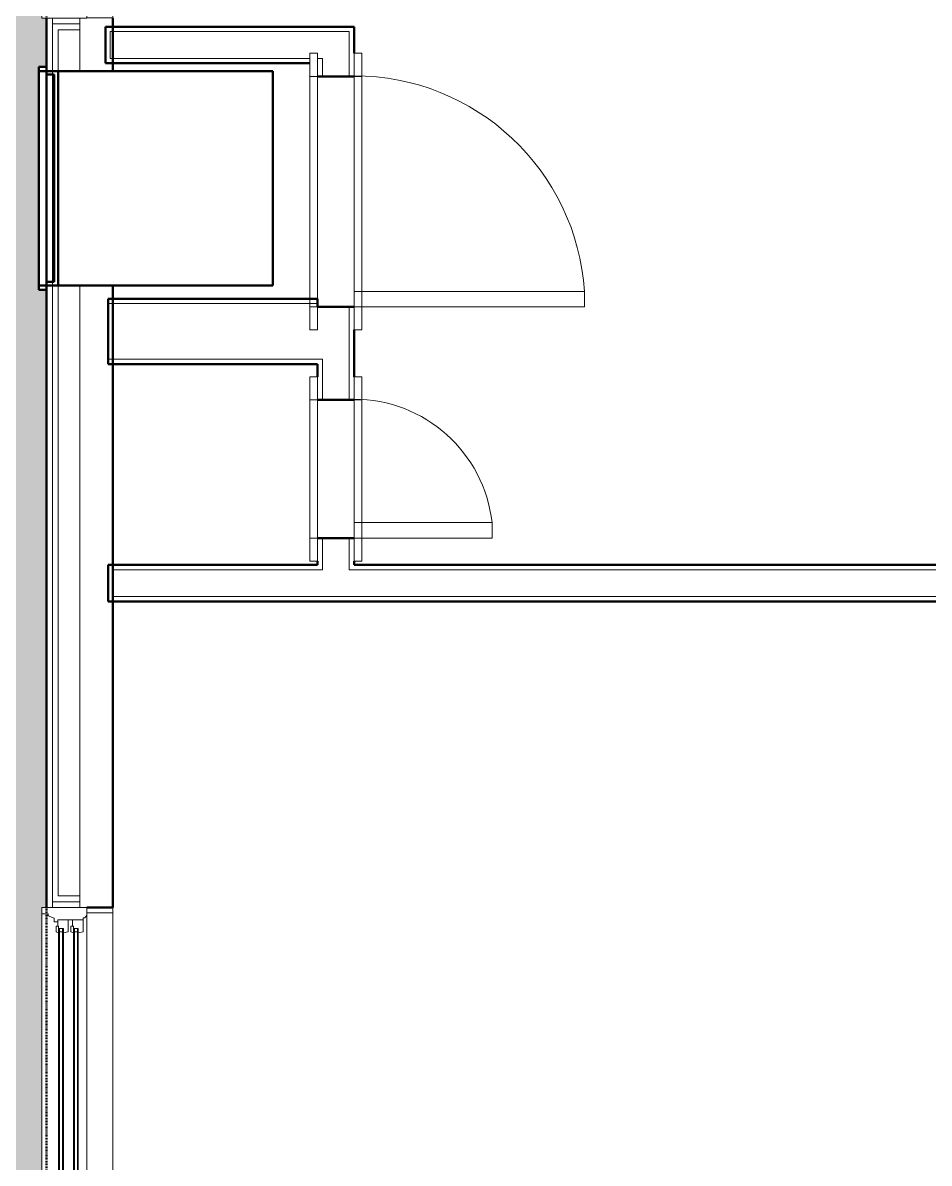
# Model space of a CAD drawing. Header units: inches. Extents: x -4218 to -1830, y 9767 to 12426.
# Drawn here: x -3834.9 to -3716.9, y 10631.9 to 10780.4 of the extents above; entities that cross this region are included whole.
import ezdxf

# ---------------------------------------------------------------- set-up
doc = ezdxf.new("R2010")
doc.units = ezdxf.units.IN
doc.header["$MEASUREMENT"] = 0
doc.linetypes.add('Dash 1_16_', pattern=[0.125, 0.0625, -0.0625])
for name, color, linetype, lineweight in [('0-1', 7, 'Continuous', 5), ('0-2', 10, 'Continuous', 9), ('A-CLNG-PATT-1', 71, 'Continuous', 13), ('A-DOOR-1', 10, 'Continuous', 9), ('A-DOOR-2', 50, 'Continuous', 20), ('A-DOOR-FRAM-1', 10, 'Continuous', 9), ('A-DOOR-FRAM-2', 252, 'Continuous', 9), ('A-GENM', 5, 'Continuous', 9), ('A-GENM-6', 5, 'Continuous', 50), ('A-GLAZ-1', 151, 'Continuous', 9), ('A-GLAZ-2', 151, 'Continuous', 20), ('A-WALL-1', 7, 'Continuous', 50), ('A-WALL-2', 250, 'Continuous', 13), ('A-WALL-3', 10, 'Continuous', 9), ('A-WALL-4', 252, 'Continuous', 9), ('A-WALL-7', 113, 'Continuous', 9), ('A-WALL-8', 113, 'Continuous', 50), ('C-PROP-LINE-1', 91, 'Dash 1_16_', 50), ('I-WALL-1', 7, 'Continuous', 50)]:
    doc.layers.add(name, color=color, linetype=linetype, lineweight=lineweight)

# ---------------------------------------------------------------- blocks, each defined once
blk = doc.blocks.new('SWING - SINGLE - FLUSH - 30_ x 80_ - MAGIC PAK DOOR - ACOUSTICAL SEAL-V7-BACKGROUND - RCP - 1ST FLOOR')
at = {"layer": 'A-DOOR-1'}
blk.add_arc((15, 2.37), 30.07, 93.8141, 180, dxfattribs=at)
at = {"layer": 'A-DOOR-2'}
for p, q in [((13, 2.37), (13, 32.37)), ((15, 32.37), (13, 32.37)), ((15, 2.37), (15, 32.37)), ((15, 2.37), (13, 2.37))]:
    blk.add_line(p, q, dxfattribs=at)
at = {"layer": 'A-DOOR-FRAM-1'}
for p, q in [((-15, 3.37), (-18, 3.37)), ((-18, 2.37), (-18, 3.37)), ((15, 3.37), (-15, 3.37)), ((-15, 2.37), (-15, 3.37)), ((18, 3.37), (15, 3.37)), ((15, 2.37), (15, 3.37)), ((18, 2.37), (18, 3.37)), ((-18, 2.37), (-15, 2.37)), ((-15, 2.37), (15, 2.37)), ((15, 2.37), (18, 2.37)), ((-15, -2.38), (-18, -2.38)), ((-18, -2.38), (-18, -3.38)), ((13.95, -2.38), (-15, -2.38)), ((-15, -2.38), (-15, -3.38)), ((18, -2.38), (15, -2.38)), ((15, -2.38), (15, -3.38)), ((18, -2.38), (18, -3.38)), ((-18, -3.38), (-15, -3.38)), ((-15, -3.38), (13.95, -3.38)), ((15, -3.38), (18, -3.38))]:
    blk.add_line(p, q, dxfattribs=at)
at = {"layer": 'A-DOOR-FRAM-2'}
for p, q in [((15, -2.38), (13.95, -2.38)), ((13.95, -3.38), (14.98, -3.38))]:
    blk.add_line(p, q, dxfattribs=at)
blk = doc.blocks.new('SWING - SINGLE - FLUSH - 1-6 X 6-8 PASSAGE-3199417-BACKGROUND - RCP - 1ST FLOOR')
at = {"layer": 'A-DOOR-1'}
blk.add_arc((9, 2.37), 18.07, 96.3558, 180, dxfattribs=at)
at = {"layer": 'A-DOOR-2'}
for p, q in [((7, 2.37), (7, 20.33)), ((9, 20.33), (7, 20.33)), ((9, 2.37), (9, 20.33)), ((9, 2.37), (7, 2.37))]:
    blk.add_line(p, q, dxfattribs=at)
at = {"layer": 'A-DOOR-FRAM-1'}
for p, q in [((-9, 3.37), (-12, 3.37)), ((-12, 2.37), (-12, 3.37)), ((9, 3.37), (-9, 3.37)), ((-9, 2.37), (-9, 3.37)), ((12, 3.37), (9, 3.37)), ((9, 2.37), (9, 3.37)), ((12, 2.37), (12, 3.37)), ((-12, 2.37), (-9, 2.37)), ((-9, 2.37), (9, 2.37)), ((9, 2.37), (12, 2.37)), ((-9, -2.38), (-12, -2.38)), ((-12, -2.38), (-12, -3.38)), ((9, -2.38), (-9, -2.38)), ((-9, -2.38), (-9, -3.38)), ((12, -2.38), (9, -2.38)), ((9, -2.38), (9, -3.38)), ((12, -2.38), (12, -3.38)), ((-12, -3.38), (-9, -3.38)), ((-9, -3.38), (9, -3.38)), ((9, -3.38), (12, -3.38))]:
    blk.add_line(p, q, dxfattribs=at)
blk = doc.blocks.new('CTR - 1st Phase - Unit Layouts_rvt-1-BACKGROUND - RCP - 1ST FLOOR')
at = {"layer": 'A-WALL-1'}
for p, q in [((-3824.17, 10779.22), (-3824.17, 10779.85)), ((-3824.17, 10779.85), (-3791.8, 10779.85)), ((-3791.8, 10779.85), (-3791.8, 10779.22)), ((-3824.17, 10775.72), (-3824.17, 10779.22)), ((-3791.8, 10779.22), (-3791.8, 10776.4)), ((-3824.17, 10775.1), (-3824.17, 10775.72)), ((-3797.55, 10775.1), (-3824.17, 10775.1)), ((-3791.8, 10773.4), (-3796.55, 10773.4)), ((-3796.55, 10743.4), (-3791.8, 10743.4)), ((-3791.8, 10740.4), (-3791.8, 10734.3)), ((-3796.55, 10734.3), (-3796.55, 10735.95)), ((-3791.8, 10731.3), (-3796.55, 10731.3)), ((-3796.55, 10713.3), (-3791.8, 10713.3)), ((-3823.82, 10709.17), (-3823.82, 10709.8)), ((-3823.82, 10709.8), (-3796.55, 10709.8)), ((-3796.55, 10709.8), (-3796.55, 10710.3)), ((-3791.8, 10710.3), (-3791.8, 10709.8)), ((-3791.8, 10709.8), (-3685.5, 10709.8)), ((-3823.82, 10705.67), (-3823.82, 10709.17)), ((-3823.82, 10705.05), (-3823.82, 10705.67)), ((-3685.5, 10705.05), (-3823.82, 10705.05))]:
    blk.add_line(p, q, dxfattribs=at)
at = {"layer": 'A-WALL-2'}
for p, q in [((-3823.55, 10775.72), (-3823.55, 10779.22)), ((-3823.55, 10779.22), (-3792.42, 10779.22)), ((-3792.42, 10775.72), (-3792.42, 10779.22)), ((-3823.55, 10775.72), (-3797.55, 10775.72)), ((-3796.55, 10775.72), (-3795.92, 10775.72)), ((-3795.92, 10775.1), (-3795.92, 10775.72)), ((-3792.42, 10775.1), (-3792.42, 10775.72)), ((-3795.92, 10775.1), (-3795.92, 10773.4)), ((-3792.42, 10775.1), (-3792.42, 10773.4)), ((-3796.55, 10743.83), (-3823.82, 10743.83)), ((-3792.42, 10743.4), (-3792.42, 10731.3)), ((-3796.55, 10736.58), (-3823.82, 10736.58)), ((-3796.55, 10736.58), (-3795.92, 10736.58)), ((-3795.92, 10736.58), (-3795.92, 10731.3)), ((-3795.92, 10713.3), (-3795.92, 10709.8)), ((-3792.42, 10713.3), (-3792.42, 10709.8)), ((-3795.92, 10709.17), (-3795.92, 10709.8)), ((-3792.42, 10709.17), (-3792.42, 10709.8)), ((-3823.2, 10705.67), (-3823.2, 10709.17)), ((-3823.2, 10709.17), (-3795.92, 10709.17)), ((-3792.42, 10709.17), (-3682.5, 10709.17)), ((-3823.2, 10705.67), (-3682.5, 10705.67))]:
    blk.add_line(p, q, dxfattribs=at)
at = {"layer": 'A-WALL-3'}
for p, q in [((-3796.55, 10773.4), (-3796.55, 10744.45)), ((-3791.8, 10743.4), (-3791.8, 10773.4)), ((-3796.55, 10731.3), (-3796.55, 10713.3)), ((-3791.8, 10713.3), (-3791.8, 10731.3))]:
    blk.add_line(p, q, dxfattribs=at)
at = {"layer": 'A-WALL-4'}
for p, q in [((-3796.55, 10773.4), (-3791.8, 10773.4)), ((-3796.55, 10744.45), (-3796.55, 10743.4)), ((-3796.55, 10743.4), (-3791.8, 10743.4)), ((-3796.55, 10731.3), (-3791.8, 10731.3)), ((-3796.55, 10713.3), (-3791.8, 10713.3))]:
    blk.add_line(p, q, dxfattribs=at)
at = {"layer": 'I-WALL-1'}
for p, q in [((-3823.82, 10744.45), (-3796.55, 10744.45)), ((-3823.82, 10735.95), (-3823.82, 10744.45)), ((-3796.55, 10744.45), (-3796.55, 10743.4)), ((-3796.55, 10735.95), (-3823.82, 10735.95))]:
    blk.add_line(p, q, dxfattribs=at)
at = {"layer": '0-2', "rotation": 269.9999999999861}
for name, p in [('SWING - SINGLE - FLUSH - 30_ x 80_ - MAGIC PAK DOOR - ACOUSTICAL SEAL-V7-BACKGROUND - RCP - 1ST FLOOR', (-3794.17, 10758.4)), ('SWING - SINGLE - FLUSH - 1-6 X 6-8 PASSAGE-3199417-BACKGROUND - RCP - 1ST FLOOR', (-3794.17, 10722.3))]:
    blk.add_blockref(name, p, dxfattribs=at)
blk = doc.blocks.new('Window-Double_Hung-Andersen-400_Series-Tilt_Wash - DOUBLE HUNG - COTTAGE - 1ST FLOOR-V133-BACKGROUND - RCP - 1ST FLOOR')
at = {"layer": 'A-GLAZ-1'}
for p, q in [((-16.29, 2.62), (-15.7, 2.62)), ((-16.29, 2.25), (-15.7, 2.25)), ((-15.82, 2.62), (-15.82, 2.25)), ((-15.7, 2.75), (15.7, 2.75)), ((-15.7, 2.62), (15.7, 2.62)), ((-15.7, 2.25), (15.7, 2.25)), ((-15.7, 2.12), (15.7, 2.12)), ((16.29, 2.62), (15.7, 2.62)), ((16.29, 2.25), (15.7, 2.25)), ((15.82, 2.62), (15.82, 2.25)), ((-16.29, 0.69), (-15.7, 0.69)), ((-16.29, 0.31), (-15.7, 0.31)), ((-15.82, 0.69), (-15.82, 0.31)), ((-15.7, 0.81), (15.7, 0.81)), ((-15.7, 0.69), (15.7, 0.69)), ((-15.7, 0.31), (15.7, 0.31)), ((-15.7, 0.19), (15.7, 0.19)), ((16.29, 0.69), (15.7, 0.69)), ((16.29, 0.31), (15.7, 0.31)), ((15.82, 0.69), (15.82, 0.31)), ((18.95, -0.94), (-18.95, -0.94)), ((-18.95, -0.94), (-18.95, -4.31)), ((-18.32, -0.94), (-18.32, -4.31)), ((18.32, -0.94), (18.32, -4.31)), ((18.95, -4.31), (18.95, -0.94)), ((-18.95, -4.31), (18.95, -4.31))]:
    blk.add_line(p, q, dxfattribs=at)
at = {"layer": 'A-GLAZ-2'}
for p, q in [((19.01, 4.94), (-19.01, 4.94)), ((-19.01, 4.94), (-19.01, -0.94)), ((-18.2, 4.94), (-18.2, 4.12)), ((18.2, 4.94), (18.2, 4.12)), ((19.01, -0.94), (19.01, 4.94)), ((-19.01, 3.56), (-20.51, 3.56)), ((-18.2, 4.12), (-17.92, 4.12)), ((-17.92, 4.12), (-17.61, 3.31)), ((-17.61, 3.31), (-17.14, 3.31)), ((-17.14, 3.31), (-17.14, 2.87)), ((-15.86, 3.09), (-16.57, 3.09)), ((-16.57, 2.75), (-16.57, 3.09)), ((-15.86, 3.09), (-15.7, 2.75)), ((15.86, 3.09), (15.7, 2.75)), ((15.86, 3.09), (16.57, 3.09)), ((16.57, 2.75), (16.57, 3.09)), ((17.14, 3.31), (17.14, 2.87)), ((17.61, 3.31), (17.14, 3.31)), ((17.92, 4.12), (17.61, 3.31)), ((18.2, 4.12), (17.92, 4.12)), ((19.01, 3.56), (20.51, 3.56)), ((-17.42, 2.87), (-16.57, 2.87)), ((-17.42, 2.87), (-17.42, -0.44)), ((-17.42, 1.5), (-15.86, 1.5)), ((-15.7, 2.75), (-16.57, 2.75)), ((-16.29, 2.75), (-16.29, 2.12)), ((-15.7, 2.12), (-16.29, 2.12)), ((-15.86, 1.5), (-15.7, 2.12)), ((15.7, 2.75), (16.57, 2.75)), ((15.7, 2.12), (16.29, 2.12)), ((15.86, 1.5), (15.7, 2.12)), ((17.42, 1.5), (15.86, 1.5)), ((16.29, 2.75), (16.29, 2.12)), ((17.42, 2.87), (16.57, 2.87)), ((17.42, 2.87), (17.42, -0.44)), ((-17.42, 0.94), (-16.57, 0.94)), ((-15.86, 1.16), (-16.57, 1.16)), ((-16.57, 0.81), (-16.57, 1.16)), ((-15.7, 0.81), (-16.57, 0.81)), ((-16.29, 0.81), (-16.29, 0.19)), ((-15.7, 0.19), (-16.29, 0.19)), ((-15.86, 1.16), (-15.7, 0.81)), ((-15.86, -0.44), (-15.7, 0.19)), ((15.86, 1.16), (15.7, 0.81)), ((15.7, 0.81), (16.57, 0.81)), ((15.7, 0.19), (16.29, 0.19)), ((15.86, -0.44), (15.7, 0.19)), ((15.86, 1.16), (16.57, 1.16)), ((16.29, 0.81), (16.29, 0.19)), ((16.57, 0.81), (16.57, 1.16)), ((17.42, 0.94), (16.57, 0.94)), ((-19.01, -0.94), (19.01, -0.94)), ((-17.67, -0.66), (-18, -0.94)), ((-17.67, -0.66), (-17.67, -0.44)), ((-17.67, -0.44), (-15.86, -0.44)), ((17.67, -0.44), (15.86, -0.44)), ((17.67, -0.66), (17.67, -0.44)), ((17.67, -0.66), (18, -0.94))]:
    blk.add_line(p, q, dxfattribs=at)
blk = doc.blocks.new('V-Series_EWC4_SPVU_RFA_2015 - 1ST FLOOR-2484708-BACKGROUND - RCP - 1ST FLOOR')
at = {"layer": 'A-GENM-6'}
for p, q in [((-3132.33, 12090.69), (-3131.77, 12090.69)), ((-3132.33, 12089.69), (-3132.33, 12090.69)), ((-3131.77, 12090.69), (-3103.89, 12090.69)), ((-3131.77, 12089.69), (-3131.77, 12090.69)), ((-3131.77, 12090.69), (-3131.77, 12089.69)), ((-3103.89, 12090.69), (-3103.89, 12089.69)), ((-3103.89, 12090.69), (-3103.33, 12090.69)), ((-3103.89, 12089.69), (-3103.89, 12090.69)), ((-3103.33, 12090.69), (-3103.33, 12089.69)), ((-3131.77, 12089.69), (-3132.33, 12089.69)), ((-3103.89, 12089.69), (-3131.77, 12089.69)), ((-3131.77, 12060.25), (-3131.77, 12089.69)), ((-3131.77, 12089.69), (-3131.33, 12089.69)), ((-3131.33, 12088.69), (-3131.33, 12089.69)), ((-3131.33, 12089.69), (-3130.83, 12089.69)), ((-3131.33, 12089.69), (-3131.33, 12088.69)), ((-3130.83, 12089.69), (-3104.83, 12089.69)), ((-3104.83, 12089.69), (-3104.33, 12089.69)), ((-3104.33, 12089.69), (-3104.33, 12088.69)), ((-3104.33, 12088.69), (-3104.33, 12089.69)), ((-3104.33, 12089.69), (-3103.89, 12089.69)), ((-3103.33, 12089.69), (-3103.89, 12089.69)), ((-3103.89, 12089.69), (-3103.89, 12060.25)), ((-3130.83, 12088.69), (-3131.33, 12088.69)), ((-3131.33, 12088.69), (-3104.33, 12088.69)), ((-3104.83, 12088.69), (-3130.83, 12088.69)), ((-3104.33, 12088.69), (-3104.83, 12088.69)), ((-3103.89, 12060.25), (-3131.77, 12060.25))]:
    blk.add_line(p, q, dxfattribs=at)
blk = doc.blocks.new('Family - ___-2835903-BACKGROUND - RCP - 1ST FLOOR')
at = {"layer": 'C-PROP-LINE-1'}
blk.add_line((-3831.82, 10009.09), (-3831.82, 12089.69), dxfattribs=at)

msp = doc.modelspace()

# ---------------------------------------------------------------- hatches: boundary and pattern name
at = {"layer": 'A-CLNG-PATT-1'}
h = msp.add_hatch(dxfattribs=at)
h.set_pattern_fill('FP_7', color=256, style=0, pattern_type=2)
h.set_pattern_definition([(90, (-2963.524, 11049.389), (4, -2e-16), []), (0, (-2963.524, 11049.389), (8, -8), [4, -28]), (0, (-2959.524, 11065.389), (8, -8), [4, -28])])
h.paths.add_polyline_path([(-3860.47, 9980.44), (-3831.82, 10009.09), (-3831.82, 10051.37), (-3832.45, 10051.37), (-3832.45, 10089.39), (-3831.82, 10089.39), (-3831.82, 10127.98), (-3832.45, 10127.98), (-3832.45, 10166), (-3831.82, 10166), (-3831.82, 10167.33), (-3832.73, 10167.33), (-3832.73, 10203.45), (-3831.82, 10203.45), (-3831.82, 10213.15), (-3831.89, 10213.15), (-3831.89, 10212.15), (-3832.69, 10212.15), (-3832.69, 10213.15), (-3834.54, 10213.15), (-3834.57, 10213.01), (-3835.27, 10211.79), (-3836.35, 10210.89), (-3837.8, 10210.41), (-3839.08, 10210.41), (-3840.41, 10210.89), (-3841.51, 10211.83), (-3842.19, 10213.01), (-3842.44, 10214.4), (-3842.19, 10215.79), (-3841.71, 10216.69), (-3860.47, 10216.69), (-3860.47, 9983.19)], flags=0)
h.paths.add_polyline_path([(-2067.8, 9980.44), (-2067.8, 10851.14), (-2096.45, 10822.49), (-2096.45, 10780.21), (-2096.2, 10780.21), (-2096.2, 10742.19), (-2096.45, 10742.19), (-2096.45, 10703.41), (-2096.2, 10703.41), (-2096.2, 10665.39), (-2096.45, 10665.39), (-2096.45, 10665.01), (-2096.2, 10665.01), (-2096.2, 10626.99), (-2096.45, 10626.99), (-2096.45, 10571.43), (-2095.82, 10571.43), (-2095.82, 10542.43), (-2096.45, 10542.43), (-2096.45, 10511.41), (-2096.2, 10511.41), (-2096.2, 10473.39), (-2096.45, 10473.39), (-2096.45, 10396.21), (-2096.2, 10396.21), (-2096.2, 10358.19), (-2096.45, 10358.19), (-2096.45, 10357.81), (-2096.2, 10357.81), (-2096.2, 10319.79), (-2096.45, 10319.79), (-2096.45, 10290.15), (-2095.82, 10290.15), (-2095.82, 10261.15), (-2096.45, 10261.15), (-2096.45, 10204.21), (-2096.2, 10204.21), (-2096.2, 10166.19), (-2096.45, 10166.19), (-2096.45, 10165.81), (-2096.2, 10165.81), (-2096.2, 10127.79), (-2096.45, 10127.79), (-2096.45, 10127.41), (-2096.2, 10127.41), (-2096.2, 10089.39), (-2096.45, 10089.39), (-2096.45, 10009.09), (-2069.32, 9981.96)], flags=0)
h.paths.add_polyline_path([(-3831.89, 10215.65), (-3831.82, 10215.65), (-3831.82, 10242.99), (-3832.45, 10242.99), (-3832.45, 10281.01), (-3831.82, 10281.01), (-3831.82, 10362.63), (-3832.82, 10362.63), (-3832.82, 10391.63), (-3831.82, 10391.63), (-3831.82, 10434.99), (-3832.45, 10434.99), (-3832.45, 10473.01), (-3831.82, 10473.01), (-3831.82, 10473.77), (-3832.45, 10473.77), (-3832.45, 10511.79), (-3831.82, 10511.79), (-3831.82, 10569.59), (-3831.89, 10569.59), (-3831.89, 10568.59), (-3832.69, 10568.59), (-3832.69, 10569.59), (-3834.54, 10569.59), (-3834.57, 10569.45), (-3835.27, 10568.23), (-3836.35, 10567.33), (-3837.8, 10566.84), (-3839.08, 10566.84), (-3840.41, 10567.33), (-3841.51, 10568.27), (-3842.19, 10569.45), (-3842.44, 10570.84), (-3842.19, 10572.23), (-3841.49, 10573.45), (-3840.41, 10574.35), (-3838.96, 10574.83), (-3837.68, 10574.83), (-3836.35, 10574.35), (-3835.25, 10573.41), (-3834.57, 10572.23), (-3834.54, 10572.09), (-3832.69, 10572.09), (-3832.69, 10573.09), (-3831.89, 10573.09), (-3831.89, 10572.09), (-3831.82, 10572.09), (-3831.82, 10588.78), (-3832.45, 10588.78), (-3832.45, 10626.8), (-3831.82, 10626.8), (-3831.82, 10627.18), (-3832.45, 10627.18), (-3832.45, 10665.2), (-3831.82, 10665.2), (-3831.82, 10745.63), (-3832.82, 10745.63), (-3832.82, 10774.63), (-3831.82, 10774.63), (-3831.82, 10780.97), (-3832.45, 10780.97), (-3832.45, 10818.99), (-3831.82, 10818.99), (-3831.82, 10857.77), (-3832.45, 10857.77), (-3832.45, 10895.79), (-3831.82, 10895.79), (-3831.82, 10901.49), (-3832.82, 10901.49), (-3832.82, 10930.49), (-3831.82, 10930.49), (-3831.82, 10961.34), (-3831.89, 10961.34), (-3831.89, 10960.34), (-3832.69, 10960.34), (-3832.69, 10961.34), (-3834.54, 10961.34), (-3834.57, 10961.2), (-3835.27, 10959.98), (-3836.35, 10959.08), (-3837.8, 10958.59), (-3839.08, 10958.59), (-3840.47, 10959.13), (-3841.51, 10960.02), (-3842.19, 10961.2), (-3842.44, 10962.59), (-3842.14, 10964.06), (-3841.49, 10965.2), (-3840.41, 10966.1), (-3838.96, 10966.58), (-3837.68, 10966.58), (-3836.35, 10966.1), (-3835.25, 10965.16), (-3834.57, 10963.98), (-3834.54, 10963.84), (-3832.69, 10963.84), (-3832.69, 10964.84), (-3831.89, 10964.84), (-3831.89, 10963.84), (-3831.82, 10963.84), (-3831.82, 10973.54), (-3832.73, 10973.54), (-3832.73, 11009.66), (-3831.82, 11009.66), (-3831.82, 11011.18), (-3832.45, 11011.18), (-3832.45, 11049.2), (-3831.82, 11049.2), (-3831.82, 11049.58), (-3832.45, 11049.58), (-3832.45, 11087.6), (-3831.82, 11087.6), (-3831.82, 11403.73), (-3831.89, 11403.73), (-3831.89, 11402.73), (-3832.69, 11402.74), (-3832.69, 11403.73), (-3834.54, 11403.73), (-3834.57, 11403.6), (-3835.27, 11402.38), (-3836.35, 11401.47), (-3837.8, 11400.99), (-3839.08, 11400.99), (-3840.41, 11401.47), (-3841.51, 11402.42), (-3842.19, 11403.6), (-3842.44, 11404.98), (-3842.19, 11406.37), (-3841.39, 11407.67), (-3840.41, 11408.5), (-3838.96, 11408.98), (-3837.68, 11408.98), (-3836.35, 11408.5), (-3835.25, 11407.55), (-3834.57, 11406.37), (-3834.54, 11406.23), (-3832.69, 11406.23), (-3832.69, 11407.23), (-3831.89, 11407.23), (-3831.89, 11406.23), (-3831.82, 11406.23), (-3831.82, 11433.64), (-3860.47, 11433.64), (-3860.47, 11013.86), (-3833.89, 11013.86), (-3833.89, 11013.11), (-3860.47, 11013.11), (-3860.47, 10217.44), (-3840.93, 10217.48), (-3840.41, 10217.92), (-3838.96, 10218.4), (-3837.68, 10218.4), (-3836.35, 10217.92), (-3835.79, 10217.44), (-3833.32, 10217.44), (-3833.32, 10216.69), (-3835.09, 10216.69), (-3834.57, 10215.79), (-3834.54, 10215.65), (-3832.69, 10215.65), (-3832.69, 10216.65), (-3831.89, 10216.65), (-3831.89, 10215.99)], flags=0)
h.paths.add_polyline_path([(-2067.8, 11247.64), (-2067.8, 12118.34), (-2096.45, 12089.69), (-2096.45, 11970.8), (-2096.2, 11970.8), (-2096.2, 11932.78), (-2096.45, 11932.78), (-2096.45, 11932.4), (-2096.2, 11932.4), (-2096.2, 11894.38), (-2096.45, 11894.38), (-2096.45, 11840.75), (-2095.82, 11840.75), (-2095.82, 11811.75), (-2096.45, 11811.75), (-2096.45, 11778.8), (-2096.2, 11778.8), (-2096.2, 11740.78), (-2096.45, 11740.78), (-2096.45, 11740.4), (-2096.2, 11740.4), (-2096.2, 11702.38), (-2096.45, 11702.38), (-2096.45, 11663.6), (-2096.2, 11663.6), (-2096.2, 11625.58), (-2096.45, 11625.58), (-2096.45, 11557.35), (-2095.82, 11557.35), (-2095.82, 11528.35), (-2096.45, 11528.35), (-2096.45, 11471.79), (-2096.2, 11471.79), (-2096.2, 11433.77), (-2096.45, 11433.77), (-2096.45, 11433.39), (-2096.2, 11433.39), (-2096.2, 11395.37), (-2096.45, 11395.37), (-2096.45, 11356.4), (-2096.2, 11356.4), (-2096.2, 11318.38), (-2096.45, 11318.38), (-2096.45, 11276.29), (-2069.32, 11249.16)], flags=0)
h.paths.add_polyline_path([(-3854.12, 11548.34), (-3841.98, 11548.34), (-3841.49, 11549.18), (-3840.41, 11550.09), (-3838.96, 11550.57), (-3837.68, 11550.57), (-3836.35, 11550.09), (-3835.25, 11549.14), (-3834.78, 11548.34), (-3832.69, 11548.34), (-3832.69, 11548.83), (-3831.89, 11548.81), (-3831.89, 11548.34), (-3831.82, 11548.34), (-3831.82, 11775.74), (-3831.89, 11775.74), (-3831.89, 11774.74), (-3832.69, 11774.74), (-3832.69, 11775.74), (-3834.54, 11775.74), (-3834.57, 11775.6), (-3835.27, 11774.38), (-3836.35, 11773.48), (-3837.8, 11772.99), (-3839.08, 11772.99), (-3840.41, 11773.48), (-3841.51, 11774.42), (-3842.19, 11775.6), (-3842.44, 11776.99), (-3842.19, 11778.38), (-3841.49, 11779.6), (-3840.41, 11780.5), (-3838.96, 11780.98), (-3837.68, 11780.98), (-3836.35, 11780.5), (-3835.25, 11779.56), (-3834.57, 11778.38), (-3834.54, 11778.24), (-3832.69, 11778.24), (-3832.69, 11779.24), (-3831.89, 11779.24), (-3831.89, 11778.24), (-3831.82, 11778.24), (-3831.82, 11823.24), (-3860.47, 11823.24), (-3860.47, 11548.34)], flags=0)
h.paths.add_polyline_path([(-3860.47, 11824.99), (-3831.82, 11824.99), (-3831.82, 11933.34), (-3832.45, 11933.34), (-3832.45, 11971.36), (-3832.45, 11971.37), (-3832.45, 12009.39), (-3831.82, 12009.39), (-3831.82, 12032.24), (-3832.45, 12032.24), (-3832.45, 12070.27), (-3831.82, 12070.27), (-3831.82, 12089.69), (-3860.47, 12118.34), (-3860.47, 12085.69), (-3834.85, 12085.69), (-3834.85, 12084.94), (-3860.47, 12084.94), (-3860.47, 11826.64)], flags=0)

# ---------------------------------------------------------------- linework, layer by layer
at = {"layer": 'A-WALL-7'}
for p, q in [((-3831.07, 10780.22), (-3827.51, 10780.22)), ((-3831.07, 10665.95), (-3831.07, 10780.22)), ((-3827.51, 10774.06), (-3827.51, 10780.97)), ((-3830.32, 10779.47), (-3827.51, 10779.47)), ((-3830.32, 10774.06), (-3830.32, 10779.47)), ((-3830.32, 10666.7), (-3830.32, 10746.19)), ((-3827.51, 10665.2), (-3827.51, 10746.19)), ((-3827.51, 10665.95), (-3831.07, 10665.95)), ((-3827.51, 10666.7), (-3830.32, 10666.7)), ((-3823.2, 10665.2), (-3823.2, 10665.14))]:
    msp.add_line(p, q, dxfattribs=at)
at = {"layer": 'A-WALL-8'}
for p, q in [((-3831.82, 10665.2), (-3831.82, 10780.97)), ((-3823.2, 10780.97), (-3823.2, 10774.06)), ((-3823.2, 10774.06), (-3830.32, 10774.06)), ((-3830.32, 10774.06), (-3830.32, 10746.19)), ((-3830.32, 10746.19), (-3823.2, 10746.19)), ((-3823.2, 10746.19), (-3823.2, 10665.2)), ((-3823.2, 10665.2), (-3826.57, 10665.2))]:
    msp.add_line(p, q, dxfattribs=at)

# ---------------------------------------------------------------- block references
at = {"layer": '0-1'}
msp.add_blockref('CTR - 1st Phase - Unit Layouts_rvt-1-BACKGROUND - RCP - 1ST FLOOR', (0, 0), dxfattribs=at)
at = {"layer": 'A-GENM', "rotation": 89.99999999999994}
msp.add_blockref('V-Series_EWC4_SPVU_RFA_2015 - 1ST FLOOR-2484708-BACKGROUND - RCP - 1ST FLOOR', (8257.87, 13877.96), dxfattribs=at)
at = {"layer": 'A-GLAZ-1', "rotation": 89.99999999999885}
for p in [(-3827.51, 10799.98), (-3827.51, 10646.19)]:
    msp.add_blockref('Window-Double_Hung-Andersen-400_Series-Tilt_Wash - DOUBLE HUNG - COTTAGE - 1ST FLOOR-V133-BACKGROUND - RCP - 1ST FLOOR', p, dxfattribs=at)
at = {"layer": 'C-PROP-LINE-1'}
msp.add_blockref('Family - ___-2835903-BACKGROUND - RCP - 1ST FLOOR', (0, 0), dxfattribs=at)

doc.saveas('drawing.dxf')
